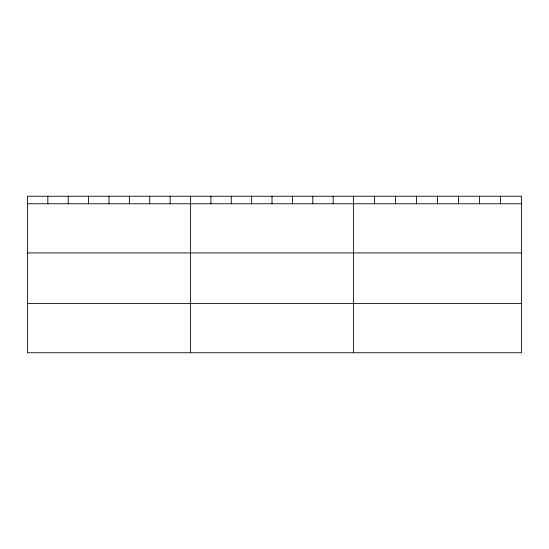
<?xml version="1.0" encoding="UTF-8"?>
<svg xmlns="http://www.w3.org/2000/svg" width="549" height="549" viewBox="0 0 549 549"><rect width="100%" height="100%" fill="white"/><g stroke="black" fill="none" stroke-linecap="round" stroke-linejoin="round"><path stroke-width="0.82" d="M521.55 252.931L521.55 196.24L27.45 196.24L27.45 352.76L521.55 352.76L521.55 252.931L27.45 252.931M27.45 203.761L521.55 203.761M27.45 303.59L521.55 303.59M500.551 196.24L500.551 203.761M479.551 196.24L479.551 203.761M458.552 196.24L458.552 203.761M437.553 196.24L437.553 203.761M416.554 196.24L416.554 203.761M395.555 196.24L395.555 203.761M374.555 196.24L374.555 203.761M353.556 196.24L353.556 352.76M333.174 196.24L333.174 203.761M312.793 196.24L312.793 203.761M292.411 196.24L292.411 203.761M272.029 196.24L272.029 203.761M251.648 196.24L251.648 203.761M231.266 196.24L231.266 203.761M210.885 196.24L210.885 203.761M190.503 196.24L190.503 352.76M170.121 196.24L170.121 203.761M149.74 196.24L149.74 203.761M129.358 196.24L129.358 203.761M108.977 196.24L108.977 203.761M88.595 196.24L88.595 203.761M68.213 196.24L68.213 203.761M47.832 196.24L47.832 203.761"/></g></svg>
